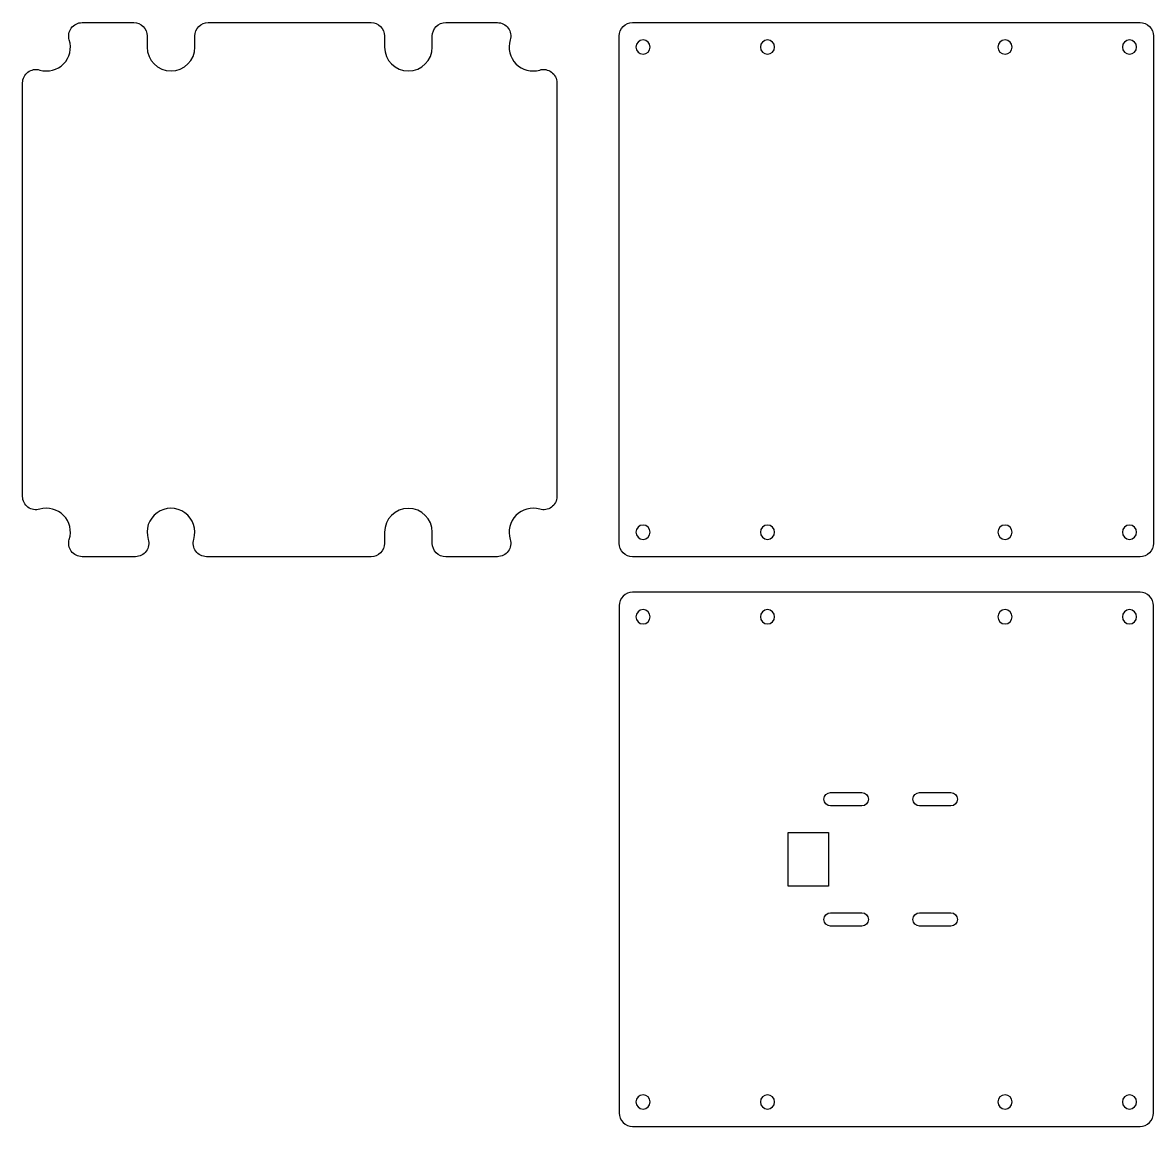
# Model space of a CAD drawing. Extents: x -179 to 75, y 115 to 363.
import ezdxf

# ---------------------------------------------------------------- set-up
doc = ezdxf.new("R2010")
doc.units = 0
doc.layers.add('DEFAULT', color=7, linetype='CONTINUOUS')

msp = doc.modelspace()

# ---------------------------------------------------------------- linework, layer by layer
at = {"layer": 'DEFAULT'}
for points in [[(-86.97, 246), (-86.97, 248.5, 1), (-97.7, 248.5), (-97.7, 246, -0.414214), (-100.7, 243), (-137.68, 243, -0.506171), (-140.55, 246.9, 1.361056), (-150.79, 246.9, -0.506171), (-153.65, 243), (-165.65, 243, -0.506171), (-168.51, 246.9, 0.599752), (-175.15, 253.65, -0.500896), (-179, 256.52), (-179, 349.48, -0.500896), (-175.15, 352.35, 0.599752), (-168.51, 359.1, -0.506171), (-165.65, 363), (-154.03, 363, -0.414214), (-151.03, 360), (-151.03, 357.5, 1), (-140.3, 357.5), (-140.3, 360, -0.414214), (-137.3, 363), (-100.7, 363, -0.414214), (-97.7, 360), (-97.7, 357.5, 1), (-86.97, 357.5), (-86.97, 360, -0.414214), (-83.97, 363), (-72.35, 363, -0.506171), (-69.49, 359.1, 0.599752), (-62.85, 352.35, -0.500896), (-59, 349.48), (-59, 256.52, -0.500896), (-62.85, 253.65, 0.599752), (-69.49, 246.9, -0.506171), (-72.35, 243), (-83.97, 243, -0.414214)], [(-45, 246), (-45, 360, -0.414214), (-42, 363), (72, 363, -0.414214), (75, 360), (75, 246, -0.414214), (72, 243), (-42, 243, -0.414214)], [(-42, 115), (72, 115, 0.414214), (75, 118), (75, 232, 0.414214), (72, 235), (-42, 235, 0.414214), (-45, 232), (-45, 118, 0.414214)], [(2.5, 187, -1), (2.5, 190), (9.5, 190, -1), (9.5, 187)], [(22.5, 187, -1), (22.5, 190), (29.5, 190, -1), (29.5, 187)], [(2.5, 163), (9.5, 163, -1), (9.5, 160), (2.5, 160, -1)], [(22.5, 163), (29.5, 163, -1), (29.5, 160), (22.5, 160, -1)]]:
    msp.add_lwpolyline(points, format="xyb", close=True, dxfattribs=at)
msp.add_lwpolyline([(-7, 169), (-7, 181), (2, 181), (2, 169)], close=True, dxfattribs=at)
at = {"layer": 'DEFAULT', "extrusion": (0, 0, -1)}
for centre in [(39.63, 357.5, 31.5), (11.67, 357.5, 31.5), (-41.67, 357.5, 31.5), (-69.63, 357.5, 31.5), (39.63, 248.5, 31.5), (11.67, 248.5, 31.5), (-41.67, 248.5, 31.5), (-69.63, 248.5, 31.5), (39.63, 229.5, -16.8), (11.67, 229.5, -16.8), (-41.67, 229.5, -16.8), (-69.63, 229.5, -16.8), (39.63, 120.5, -16.8), (11.67, 120.5, -16.8), (-41.67, 120.5, -16.8), (-69.63, 120.5, -16.8)]:
    msp.add_circle(centre, 1.6, dxfattribs=at)

doc.saveas('drawing.dxf')
